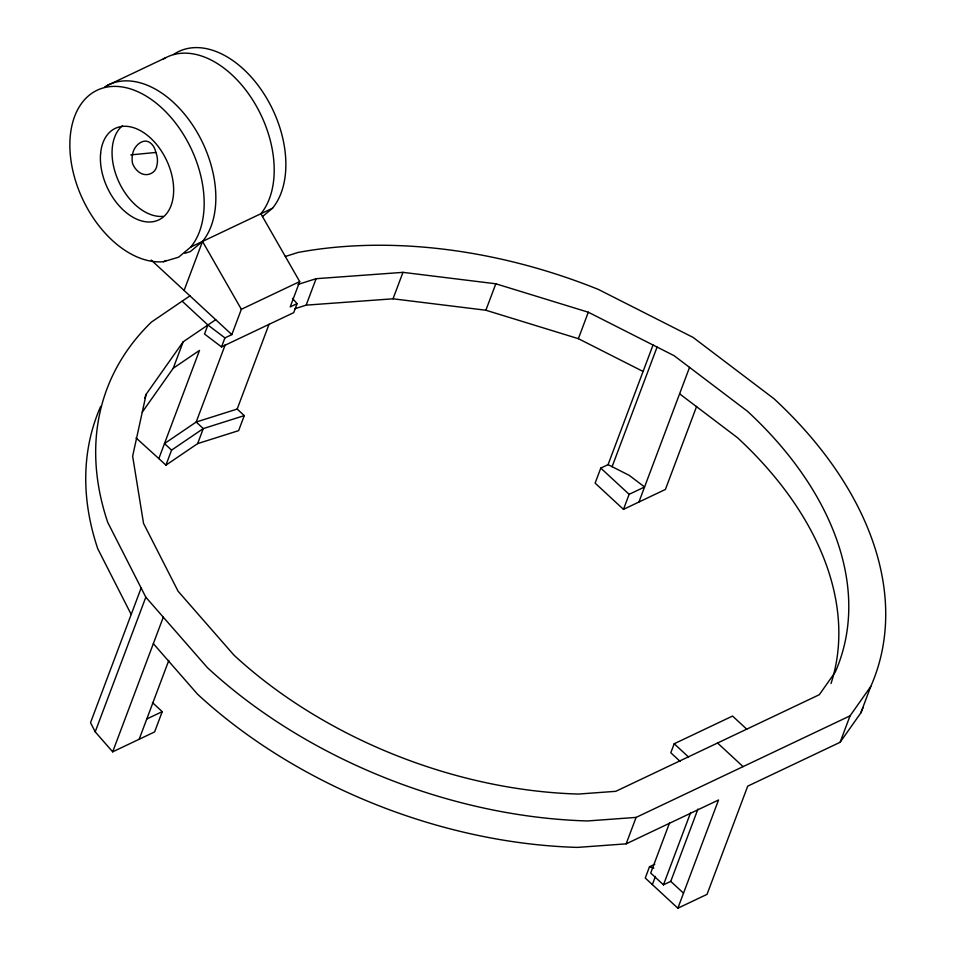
<?xml version="1.0" encoding="UTF-8"?>
<svg xmlns="http://www.w3.org/2000/svg" width="956" height="956" viewBox="0 0 956 956"><rect width="100%" height="100%" fill="white"/><g stroke="black" fill="none" stroke-linecap="round" stroke-linejoin="round"><path stroke-width="1.43" d="M215.709 319.698L183.182 341.794L146.172 394.254L132.645 456.179L143.531 523.362L178.067 591.202L233.909 655.099A371.633 241.354 20.6 0 0 578.428 794.054L615.795 791.317L819.304 694.713L835.221 672.152A371.633 241.354 20.6 0 0 747.496 411.295L674.147 355.716L588.31 312.218L495.817 283.789L402.966 272.352L316.101 278.698L298.021 284.41M184.09 290.457L202.517 241.45A92.899 59.846 64.6 0 0 194.367 127.746A92.899 59.846 64.6 0 0 104.646 87.008M144.607 398.425L146.172 394.254M142.253 412.167L173.239 368.239L183.182 341.794M182.154 301.176L207.906 324.992L204.512 334.014L221.529 346.909L293.695 312.66L297.077 303.638L292.452 298.344M165.926 465.154L171.578 450.121L164.492 443.572L196.195 422.026L237.184 409.06L244.27 415.621L238.618 430.642L197.641 443.608L165.926 465.154L158.839 458.593L199.505 350.398L173.239 368.239M221.529 346.909L224.923 337.898L231.83 334.612L241.354 309.29L299.706 281.59L260.869 213.75A92.899 59.846 64.6 0 0 252.731 100.033A92.899 59.846 64.6 0 0 162.998 59.308M225.293 344.602L196.195 422.026L203.281 428.587L244.27 415.621M141.141 588.012L90.533 722.664L95.206 731.842L112.677 751.834L154.609 731.938L162.233 711.646L152.41 702.564M197.641 443.608L203.281 428.587L171.578 450.121M95.206 731.842L145.814 597.189L107.717 522.346A409.969 266.246 20.6 0 1 151.454 322.053L189.945 295.87M237.184 409.06L269.066 324.227M112.677 751.834L163.285 617.182M299.706 281.59L290.194 306.912L297.077 303.638M139.17 739.263L168.818 660.369M294.842 308.728L306.159 305.143L316.101 278.698M306.159 305.143L393.024 298.798L402.966 272.352M393.024 298.798L485.875 310.234L495.817 283.789M643.089 371.466L578.368 338.675L588.31 312.218M653.032 345.008L608.064 464.64L600.774 468.105L595.122 483.127L623.479 509.357L665.412 489.448L696.625 406.396M612.115 466.683L657.071 347.064M623.479 509.357L629.132 494.324L644.571 486.998L629.191 475.335L608.064 464.64M638.919 502.031L689.539 367.379M153.342 643.639L197.474 694.128A409.969 266.246 20.6 0 0 577.532 847.398L626.156 843.849L636.098 817.404L850.051 715.841L870.761 686.48A409.969 266.246 20.6 0 0 773.978 398.724L693.076 337.408L598.372 289.429A409.969 266.246 20.6 0 0 298.093 252.444L285.33 256.483M746.732 729.165L732.547 716.056L674.195 743.756L670.801 752.766L680.086 761.358M654.8 864.248L649.494 866.769L645.264 878.038L677.864 908.2L707.046 894.35L747.723 786.143L840.109 742.286L860.818 712.925A409.969 266.246 20.6 0 0 863.101 707.512M669.523 822.961L650.701 873.031L663.464 884.838L670.754 881.372L697.94 809.051M652.351 884.599L655.434 876.401M663.464 884.838L690.65 812.516M677.864 908.2L718.542 799.993L626.156 843.849M840.109 742.286L850.051 715.841M860.818 712.925L870.761 686.48M190.841 246.983L178.617 257.176L163.548 261.693A92.899 59.846 64.6 0 1 69.967 149.793A92.899 59.846 64.6 0 1 156.342 103.236A92.899 59.846 64.6 0 1 190.841 246.983L272.544 208.205A92.899 59.846 64.6 0 0 263.808 93.58A92.899 59.846 64.6 0 0 173.478 54.552M262.541 216.534L272.544 208.205M107.084 85.562L165.448 57.862M163.548 261.693L166.141 260.462M146.794 718.972L162.233 711.646M184.807 253.28L190.28 251.631L202.517 241.45L241.354 309.29M130.805 154.884L155.888 152.458A17.112 13.026 73.3 0 1 156.927 165.233C156.067 173.084 147.093 177.051 140.424 173.072A17.112 13.026 73.3 0 1 132.549 163.536A17.112 12.249 -85.1 0 1 133.589 150.558C136.111 144.476 143.723 138.046 150.104 142.719A17.112 12.249 -85.1 0 1 155.888 152.458M636.098 817.404L587.474 820.953A409.969 266.246 20.6 0 1 207.416 667.67L145.814 597.189M485.875 310.234L578.368 338.675M649.494 866.769L653.749 868.168M679.597 393.824L737.554 437.752A371.633 241.354 20.6 0 1 831.015 683.564M207.906 324.992L224.923 337.898M136.063 437.92L158.839 458.593M600.774 468.105L629.132 494.324M717.55 743.015L743.075 766.616M151.227 260.056L231.83 334.612M674.195 743.756L688.368 756.865M670.754 881.372L683.516 893.167M131.199 614.457L97.775 548.792A409.969 266.246 20.6 0 1 100.691 406.372M163.165 216.355A50.668 32.635 64.6 0 1 118.508 181.102A50.668 32.635 64.6 0 1 122.44 125.714M100.643 153.079A50.668 32.635 64.6 0 0 151.49 221.9A50.668 32.635 64.6 0 0 158.923 147.451A50.668 32.635 64.6 0 0 100.643 153.079"/></g></svg>
